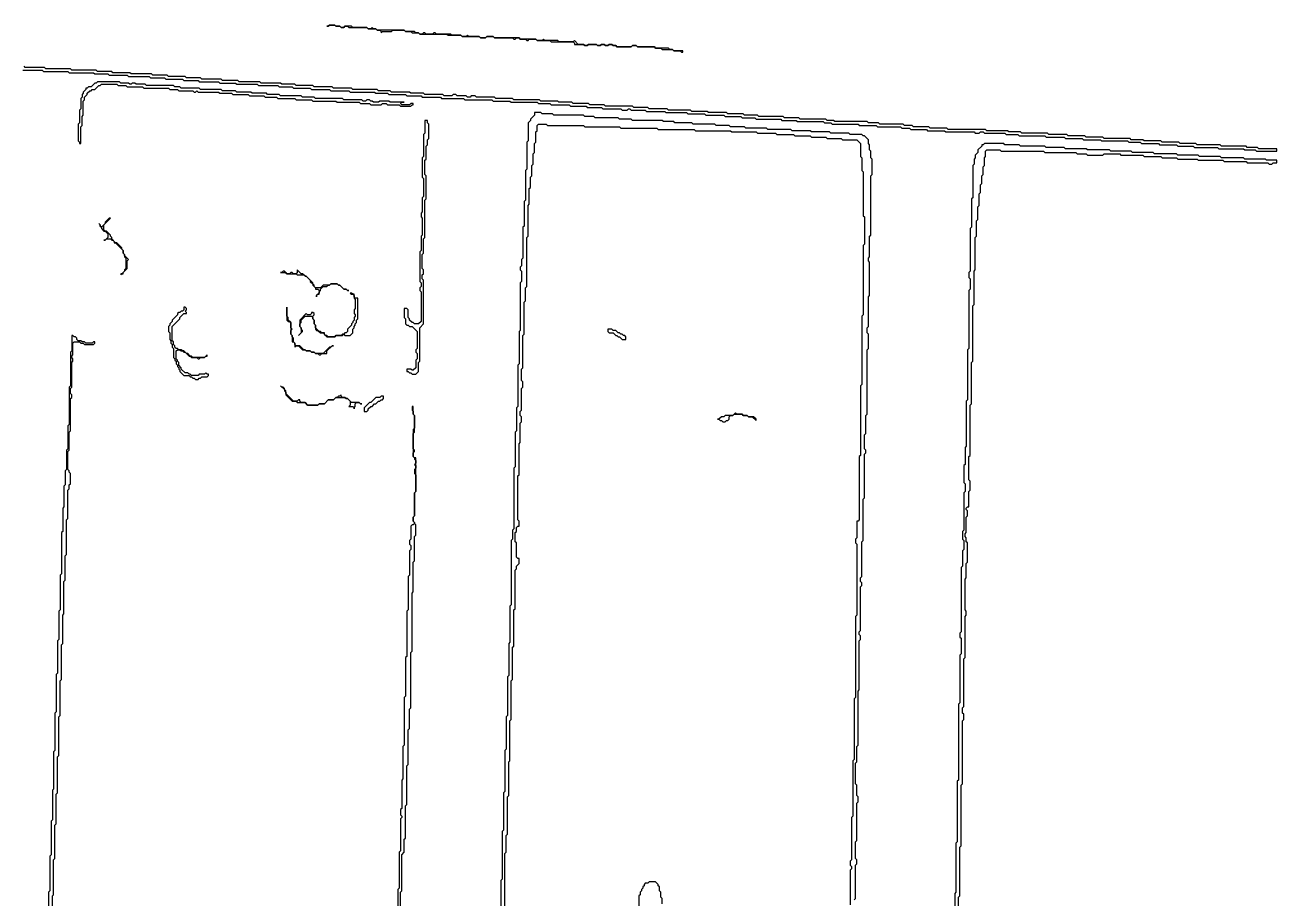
# Model space of a CAD drawing. Header units: metres. Extents: x 0 to 1000, y 0 to 1405.
# Drawn here: x 756.9 to 999.7, y 337.4 to 507 of the extents above; entities that cross this region are included whole.
import ezdxf

# ---------------------------------------------------------------- set-up
doc = ezdxf.new("R2010")
doc.units = ezdxf.units.M

msp = doc.modelspace()

# ---------------------------------------------------------------- linework, layer by layer
for points in [[(816, 507), (815.75, 506.75), (815.5, 506.75), (815.75, 506.75), (816, 507), (817, 507), (817.25, 506.75), (818, 506.75), (818.25, 506.5), (818.75, 506.5), (819, 506.75), (819.5, 506.75), (819.75, 506.5), (823.25, 506.5), (823.5, 506.25), (825, 506.25), (825.25, 506), (825.75, 506), (826, 505.75), (826, 505.5), (826.25, 505.75), (828, 505.75), (828.25, 506), (830.5, 506), (830.75, 505.75), (831.75, 505.75), (832, 505.5), (833.25, 505.5), (833.5, 505.25), (838.75, 505.25), (839, 505), (841.5, 505), (841.75, 504.75), (845, 504.75), (845.25, 504.5), (846.25, 504.5), (846.5, 504.75), (847.75, 504.75), (848, 504.5), (851.5, 504.5), (851.75, 504.25), (852, 504.25), (852.25, 504.5), (852.75, 504.5), (853, 504.25), (854, 504.25), (854.25, 504), (854.5, 504), (854.75, 504.25), (856, 504.25), (856.25, 504), (858.75, 504), (859, 503.75), (863.25, 503.75), (863.5, 503.5), (863.5, 503.25), (865.25, 503.25), (865.5, 503), (866, 503), (866.25, 503.25), (867.75, 503.25), (868, 503), (868.5, 503), (868.75, 503.25), (869.25, 503.25), (869.5, 503), (870, 503), (870.25, 503.25), (870.75, 503.25), (871, 503), (871.5, 503), (871.75, 502.75), (874.5, 502.75), (874.75, 503), (875.5, 503), (875.75, 502.75), (879, 502.75), (879.25, 502.5), (880.25, 502.5), (880.5, 502.25), (882.5, 502.25), (882.75, 502), (884, 502), (884.25, 501.75), (884.5, 501.75), (884.5, 502), (882.75, 502), (882.5, 502.25), (882, 502.25), (881.75, 502.5), (879.25, 502.5), (879, 502.75), (875.75, 502.75), (875.5, 503), (874.75, 503), (874.5, 502.75), (871.75, 502.75), (871.5, 503), (871, 503), (870.75, 503.25), (870.25, 503.25), (870, 503), (869.5, 503), (869.25, 503.25), (868.75, 503.25), (868.5, 503), (868, 503), (867.75, 503.25), (866.25, 503.25), (866, 503), (865.5, 503), (865.25, 503.25), (864.25, 503.25), (863.5, 504), (863.25, 503.75), (860.5, 503.75), (860.25, 504), (857.75, 504), (857.5, 504.25), (857.25, 504), (856.25, 504), (856, 504.25), (853, 504.25), (852.75, 504.5), (848, 504.5), (847.75, 504.75), (846.5, 504.75), (846.25, 504.5), (845.25, 504.5), (845, 504.75), (843, 504.75), (842.75, 505), (842.5, 504.75), (841.75, 504.75), (841.5, 505), (839.75, 505), (839.5, 505.25), (836.75, 505.25), (836.5, 505.5), (836.25, 505.5), (836, 505.25), (834.75, 505.25), (834.5, 505.5), (834.25, 505.5), (834, 505.25), (833.5, 505.25), (833.25, 505.5), (832.75, 505.5), (832.5, 505.75), (830.75, 505.75), (830.5, 506), (825.25, 506), (825, 506.25), (824.5, 506.25), (824.25, 506.5), (824, 506.25), (823.5, 506.25), (823.25, 506.5), (820.5, 506.5), (820.25, 506.75), (819, 506.75), (818.75, 506.5), (818.25, 506.5), (818, 506.75), (817.25, 506.75), (817, 507)], [(771, 496), (770.75, 495.75), (770.5, 495.75), (769.75, 495), (769.25, 495), (769, 494.75), (768.75, 494.75), (768.75, 494.5), (768.25, 494), (768.25, 493.75), (768, 493.5), (768, 493), (767.75, 492.75), (767.75, 490.75), (767.5, 490.5), (767.5, 488), (767.25, 487.75), (767.25, 484.5), (767.5, 484.25), (767.5, 484), (767.75, 484), (767.75, 487.25), (768, 487.5), (768, 489.25), (768.25, 489.5), (768.25, 492.25), (768.5, 492.5), (768.5, 493), (769, 493.5), (769, 493.75), (769.5, 494.25), (769.75, 494.25), (770, 494.5), (770.5, 494.5), (771.25, 495.25), (771.5, 495.25), (771.75, 495.5), (774.75, 495.5), (775, 495.25), (776.5, 495.25), (776.75, 495), (779.75, 495), (780, 494.75), (784.75, 494.75), (785, 494.5), (786.5, 494.5), (786.75, 494.25), (789.5, 494.25), (789.75, 494), (790, 494), (790.25, 494.25), (790.5, 494), (794.5, 494), (794.75, 493.75), (797, 493.75), (797.25, 493.5), (800.25, 493.5), (800.5, 493.25), (803.25, 493.25), (803.5, 493), (805.75, 493), (806, 492.75), (809.25, 492.75), (809.5, 492.5), (812.5, 492.5), (812.75, 492.25), (817.25, 492.25), (817.5, 492), (821.75, 492), (822, 491.75), (823.75, 491.75), (824, 491.5), (826, 491.5), (826.25, 491.75), (827, 491.75), (827.25, 491.5), (829.5, 491.5), (829.75, 491.25), (831.75, 491.25), (832, 491.5), (832.25, 491.5), (832.25, 491.75), (831.75, 491.75), (831.5, 491.5), (830, 491.5), (829.75, 491.75), (830, 492), (830.5, 492), (827.75, 492), (827.5, 492.25), (825.75, 492.25), (825.5, 492), (824.5, 492), (824.25, 492.25), (824, 492.25), (823.75, 492.5), (823.25, 492.5), (823, 492.25), (822.5, 492.25), (822.25, 492.5), (818.75, 492.5), (818.5, 492.75), (813.25, 492.75), (813, 493), (810.75, 493), (810.5, 493.25), (806.5, 493.25), (806.25, 493.5), (804, 493.5), (803.75, 493.75), (801, 493.75), (800.75, 494), (798, 494), (797.75, 494.25), (795.25, 494.25), (795, 494.5), (791, 494.5), (790.75, 494.75), (787.25, 494.75), (787, 495), (786, 495), (785.75, 495.25), (780.5, 495.25), (780.25, 495.5), (778.5, 495.5), (778.25, 495.75), (777.75, 495.75), (777.5, 495.5), (777.25, 495.5), (777, 495.75), (775.5, 495.75), (775.25, 496)], [(834.5, 488.5), (834.5, 486), (834.25, 485.75), (834.25, 481.5), (834, 481.25), (834, 477.5), (834.25, 477.25), (834.25, 473.75), (834, 473.5), (834, 470.75), (833.75, 470.5), (833.75, 469.75), (834, 469.5), (834, 466.25), (833.75, 466), (833.75, 463.25), (833.5, 463), (833.5, 457.25), (833.75, 457), (833.75, 456.25), (833.5, 456), (833.5, 455.5), (833.75, 455.25), (833.75, 449.5), (833.25, 449), (832.5, 449), (832.25, 449.25), (832, 449.25), (831.5, 449.75), (831.5, 450), (831.25, 450.25), (831.25, 451.75), (831, 452), (830.5, 452), (830.5, 450.25), (830.75, 450), (830.75, 449), (831, 448.75), (831.25, 448.75), (831.5, 448.5), (832, 448.5), (833, 447.5), (833, 444.25), (832.75, 444), (832.75, 443.5), (833, 443.25), (833, 442.25), (832.75, 442), (832.75, 440.5), (832.25, 440), (832, 440), (831.75, 440.25), (831, 440.25), (831, 439.75), (831.25, 439.75), (831.5, 439.5), (831.75, 439.5), (832, 439.25), (832.75, 439.25), (833.25, 439.75), (833.25, 441.5), (833.5, 441.75), (833.5, 448.25), (834.25, 449), (834.25, 457.5), (834, 457.75), (834, 458.5), (834.25, 458.75), (834.25, 459.5), (834, 459.75), (834, 462.5), (834.25, 462.75), (834.25, 465.5), (834.5, 465.75), (834.5, 473), (834.75, 473.25), (834.75, 477.75), (834.5, 478), (834.5, 480.75), (834.75, 481), (834.75, 483.5), (835, 483.75), (835, 484.75), (835.25, 485), (835.25, 487.75), (835, 488), (835, 488.5)], [(773.25, 469.5), (772.5, 468.75), (772.5, 468.5), (771.75, 467.75), (771.5, 468), (771.5, 468.25), (771.25, 468.5), (771.5, 468.25), (771.5, 468), (771.75, 467.75), (771.75, 467.5), (772.25, 467), (772.5, 467), (773, 466.5), (773, 465.75), (772.5, 465.25), (772.25, 465.25), (772.5, 465.25), (772.75, 465.5), (773.5, 465.5), (773.75, 465.25), (774, 465.25), (774.25, 465), (774.25, 464.75), (774.5, 464.75), (776, 463.25), (776, 462.75), (776.25, 462.5), (776.25, 462), (776.5, 461.75), (776.5, 459.75), (776.25, 459.5), (776.25, 459.25), (775.75, 458.75), (775.5, 458.75), (775.5, 458.5), (775.75, 458.75), (776, 458.75), (776, 459), (776.75, 459.75), (776.75, 461.25), (777, 461.5), (776.25, 462.25), (776.25, 462.5), (776, 462.75), (776, 463.25), (775.75, 463.5), (775.75, 463.75), (774.75, 464.75), (774.5, 464.75), (773.75, 465.5), (773.75, 465.75), (773.5, 466), (773.5, 466.25), (772.75, 467), (772.5, 467), (772.25, 467.25), (772.25, 468.25), (773.5, 469.5)], [(809.75, 459.5), (809.75, 459), (809.5, 458.75), (809, 458.75), (808.75, 459), (808.5, 459), (808.25, 458.75), (807.75, 458.75), (807.25, 459.25), (807, 459.25), (806.75, 459), (806.5, 459), (807.5, 459), (807.75, 458.75), (809.5, 458.75), (809.75, 458.5), (811, 458.5), (811.25, 458.25), (811.5, 458.25), (812.25, 457.5), (812.25, 457.25), (812.75, 456.75), (812.75, 456.5), (813.25, 456), (813.25, 455.75), (813.75, 455.75), (814, 455.5), (814, 455), (813.5, 454.5), (813.5, 454.25), (813.5, 454.5), (813.75, 454.75), (814, 454.75), (814, 455.25), (814.25, 455.5), (814.25, 455.75), (814.75, 456.25), (815.5, 456.25), (815.75, 456.5), (816, 456.5), (816.25, 456.75), (817.5, 456.75), (817.75, 456.5), (818, 456.5), (818.75, 455.75), (819.25, 455.75), (819.5, 455.5), (819.75, 455.5), (819.5, 455.5), (819.25, 455.75), (818.75, 455.75), (818, 456.5), (817.75, 456.5), (817.5, 456.75), (816.25, 456.75), (816, 456.5), (814.75, 456.5), (814.25, 456), (813.25, 456), (813, 456.25), (813, 456.5), (812.75, 456.75), (812.75, 457), (811.5, 458.25), (811.25, 458.25), (810.75, 458.75), (810.5, 458.75)], [(820, 455), (820.25, 454.75), (820.5, 454.75), (820.75, 454.5), (820.75, 454), (821, 453.75), (821, 452), (820.75, 451.75), (820.75, 451), (821, 450.75), (821, 450.5), (820.75, 450.25), (820.75, 449.75), (820.5, 449.5), (820.5, 449.25), (820.25, 449), (820.25, 448.75), (819.5, 448), (819.5, 447.5), (819.25, 447.25), (819, 447.25), (818.75, 447), (818.5, 447), (818.25, 446.75), (817.25, 446.75), (817, 446.5), (815.75, 446.5), (815.5, 446.75), (815.25, 446.75), (815, 447), (815, 447.25), (814.5, 447.25), (814.25, 447.5), (814, 447.5), (813.25, 448.25), (813.25, 448.75), (813, 449), (813, 449.75), (812.75, 450), (812.75, 450.5), (813, 450.75), (813, 451), (812.75, 451.25), (812.5, 451.25), (812.5, 451), (812.25, 450.75), (811.75, 450.75), (811.5, 451), (810.25, 449.75), (810.25, 448.5), (810.5, 448.25), (810.5, 447.25), (810, 446.75), (810.75, 447.5), (810.75, 447.75), (810.5, 448), (810.5, 448.25), (810.25, 448.5), (810.25, 449), (810.5, 449.25), (810.5, 449.75), (811.25, 450.5), (812.5, 450.5), (812.75, 450.25), (812.75, 450), (813, 449.75), (813, 449), (813.25, 448.75), (813.25, 448), (813.5, 447.75), (813.75, 447.75), (814.25, 447.25), (814.75, 447.25), (815.5, 446.5), (817, 446.5), (817.25, 446.75), (818.5, 446.75), (818.75, 447), (819, 446.75), (820, 446.75), (820.5, 447.25), (820.5, 448), (820.75, 448.25), (820.75, 448.5), (821, 448.75), (821, 449), (821.25, 449.25), (821.25, 449.75), (821.5, 450), (821.5, 454), (821, 454), (820.75, 454.25), (820.75, 454.75), (820.5, 454.75), (820.25, 455)], [(787.75, 452.25), (787.75, 451.75), (787.5, 451.5), (787.25, 451.5), (787, 451.25), (786.75, 451.25), (786.5, 451), (786.5, 450.75), (785.5, 449.75), (785.5, 449.5), (785, 449), (785, 448.75), (784.75, 448.5), (784.75, 447.5), (785, 447.25), (785, 446), (785.25, 445.75), (785.25, 445.25), (785.5, 445), (785.5, 444.5), (785.75, 444.25), (785.75, 442.5), (786, 442.25), (786, 442), (786.25, 441.75), (786.25, 441.25), (786.5, 441), (786.5, 440.75), (786.75, 440.5), (786.75, 440.25), (787, 440), (787, 439.75), (787.75, 439), (788.75, 439), (789, 438.75), (789.25, 438.75), (789.5, 438.5), (789.75, 438.5), (790, 438.25), (790.5, 438.25), (790.75, 438.5), (791, 438.5), (791.25, 438.75), (792.25, 438.75), (792.5, 439), (792.5, 439.25), (792.25, 439.25), (792, 439.5), (791.75, 439.25), (790.75, 439.25), (790.5, 439), (789.25, 439), (789, 439.25), (788.75, 439.25), (788.5, 439.5), (788, 439.5), (787.25, 440.25), (787.25, 440.5), (786.75, 441), (786.75, 441.5), (786.5, 441.75), (786.5, 442), (786.25, 442.25), (786.25, 443.75), (786.5, 444), (787, 444), (787.25, 443.75), (787.5, 443.75), (787.75, 443.5), (788, 443.5), (788.75, 442.75), (789, 442.75), (789.25, 442.5), (790.25, 442.5), (790.5, 442.25), (790.75, 442.25), (791, 442.5), (791.75, 442.5), (792, 442.75), (792.25, 442.75), (792.25, 443), (791.75, 442.5), (789.5, 442.5), (789.25, 442.75), (789, 442.75), (788.5, 443.25), (788.25, 443.25), (787.75, 443.75), (787.5, 443.75), (787.25, 444), (786.75, 444), (786.5, 444.25), (786.25, 444.25), (786, 444.5), (786, 444.75), (785.75, 445), (785.75, 445.5), (785.5, 445.75), (785.5, 448.5), (787, 450), (787, 450.25), (787.75, 451), (788.25, 451), (788.25, 451.25), (788, 451.5), (788.25, 451.75), (788.25, 452), (788, 452.25)], [(807.75, 452.25), (807.75, 449.75), (808, 449.5), (808.25, 449.5), (808.5, 449.25), (808.5, 447), (808.75, 446.75), (808.75, 445.5), (809, 445.5), (809.25, 445.25), (809.25, 444.5), (809.5, 444.75), (810, 444.75), (810.75, 444), (811.25, 444), (811.5, 443.75), (812.25, 443.75), (812.5, 443.5), (813, 443.5), (813.25, 443.25), (813.75, 443.25), (814, 443), (814.25, 443), (814.5, 443.25), (815.5, 443.25), (815.5, 443.75), (816.5, 444.75), (816.75, 444.75), (816.5, 444.75), (816.25, 444.5), (816, 444.5), (814.75, 443.25), (813.25, 443.25), (813, 443.5), (812.5, 443.5), (812.25, 443.75), (811.5, 443.75), (811.25, 444), (811, 444), (810.25, 444.75), (809.5, 444.75), (809.25, 445), (809.25, 445.25), (809, 445.5), (809, 446.25), (808.75, 446.5), (808.75, 446.75), (808.5, 447), (808.5, 447.75), (808.75, 448), (808.5, 448.25), (808.5, 449.25), (808, 449.75), (808, 450.25), (807.75, 450.5)], [(870, 448), (870, 447.5), (870.25, 447.25), (871, 447.25), (871.5, 446.75), (871.75, 446.75), (872, 446.5), (872.25, 446.5), (872.75, 446), (873.5, 446), (873.5, 446.5), (873.25, 446.75), (873, 446.75), (872.75, 447), (872.5, 447), (872.25, 447.25), (872, 447.25), (871.5, 447.75), (871, 447.75), (870.75, 448)], [(806.5, 437), (807.25, 436.25), (807.25, 436), (807.5, 435.75), (807.5, 435.25), (808.75, 434), (809.5, 434), (809.75, 433.75), (811.25, 433.75), (811.75, 433.25), (813.75, 433.25), (814, 433.5), (815, 433.5), (815.75, 434.25), (816.75, 434.25), (817.25, 434.75), (819, 434.75), (819.25, 434.5), (819.5, 434.5), (820, 434), (820, 433.25), (819.75, 433), (820.5, 433), (820.75, 432.75), (820.75, 432.5), (820.75, 432.75), (821, 433), (821, 433.5), (821.25, 433.75), (821.75, 433.75), (822, 433.5), (822.25, 433.5), (822, 433.5), (821.75, 433.75), (820.25, 433.75), (819.5, 434.5), (819.25, 434.5), (819, 434.75), (818.5, 434.75), (818.25, 435), (818.25, 435.25), (818, 435), (817.75, 435), (817.5, 434.75), (817.25, 434.75), (816.75, 434.25), (815.75, 434.25), (815, 433.5), (814, 433.5), (813.75, 433.25), (811.75, 433.25), (811.25, 433.75), (810.5, 433.75), (810.25, 434), (810.25, 434.25), (810, 434.25), (809.75, 434), (809, 434), (807.5, 435.5), (807.5, 436), (807.25, 436.25), (807.25, 436.5), (807, 436.75), (806.75, 436.75)], [(826, 435), (825.75, 434.75), (825, 434.75), (824, 433.75), (823.75, 433.75), (822.75, 432.75), (822.75, 432), (823.25, 432), (823.5, 432.25), (823.5, 432.5), (824, 433), (824.25, 433), (824.75, 433.5), (825, 433.5), (825.5, 434), (825.75, 434), (826, 434.25), (826.25, 434.25), (826.5, 434.5), (826.5, 435)], [(894.75, 431.75), (894.25, 431.25), (892.75, 431.25), (892.5, 431), (892, 431), (891.5, 430.5), (891.25, 430.5), (891.5, 430.5), (891.75, 430.25), (892, 430.25), (892.25, 430), (892.75, 430), (893, 430.25), (893.25, 430.25), (893.5, 430.5), (893.5, 431), (893.75, 431.25), (894.25, 431.25), (894.5, 431.5), (896, 431.5), (896.25, 431.25), (897, 431.25), (897.25, 431), (898, 431), (898.75, 430.25), (898.75, 430.5), (898.25, 431), (897.25, 431), (897, 431.25), (896.25, 431.25), (896, 431.5), (895, 431.5)]]:
    msp.add_lwpolyline(points, close=True)
for points in [[(756.5, 498.25), (760.25, 498.25), (760.5, 498), (765.25, 498), (765.5, 497.75), (770.25, 497.75), (770.5, 497.5), (773, 497.5), (773.25, 497.25), (776.75, 497.25), (777, 497), (781, 497), (781.25, 496.75), (784, 496.75), (784.25, 496.5), (787.5, 496.5), (787.75, 496.25), (790.5, 496.25), (790.75, 496), (794.5, 496), (794.75, 495.75), (797.75, 495.75), (798, 495.5), (802, 495.5), (802.25, 495.25), (806, 495.25), (806.25, 495), (808.75, 495), (809, 494.75), (812.25, 494.75), (812.5, 494.5), (816, 494.5), (816.25, 494.25), (819.75, 494.25), (820, 494), (824.75, 494), (825, 493.75), (827.25, 493.75), (827.5, 493.5), (830.75, 493.5), (831, 493.25), (833.75, 493.25), (834, 493), (837.5, 493), (837.75, 492.75), (842, 492.75), (842.25, 492.5), (847.5, 492.5), (847.75, 492.25), (851, 492.25), (851.25, 492), (856.25, 492), (856.5, 491.75), (858.75, 491.75), (859, 491.5), (862.5, 491.5), (862.75, 491.25), (865.75, 491.25), (866, 491), (868.75, 491), (869, 490.75), (872.5, 490.75), (872.75, 490.5), (873.75, 490.5), (874, 490.75), (874.25, 490.75), (874.5, 490.5), (877.25, 490.5), (877.5, 490.25), (881, 490.25), (881.25, 490), (885.25, 490), (885.5, 489.75), (888.75, 489.75), (889, 489.5), (892.5, 489.5), (892.75, 489.25), (895.75, 489.25), (896, 489), (898.5, 489), (898.75, 488.75), (903.5, 488.75), (903.75, 488.5), (906.5, 488.5), (906.75, 488.25), (911.75, 488.25), (912, 488), (913.25, 488), (913.5, 487.75), (918.5, 487.75), (918.75, 487.5), (922, 487.5), (922.25, 487.25), (926.75, 487.25), (927, 487), (928.5, 487), (928.75, 486.75), (931.75, 486.75), (932, 486.5), (935.25, 486.5), (935.5, 486.25), (941, 486.25), (941.25, 486), (942, 486), (942.25, 486.25), (942.75, 486.25), (943, 486), (947, 486), (947.25, 485.75), (949.5, 485.75), (949.75, 485.5), (954.75, 485.5), (955, 485.25), (958.5, 485.25), (958.75, 485), (962, 485), (962.25, 484.75), (965.5, 484.75), (965.75, 484.5), (970.75, 484.5), (971, 484.25), (973.25, 484.25), (973.5, 484), (976.75, 484), (977, 483.75), (980.25, 483.75), (980.5, 483.5), (983.5, 483.5), (983.75, 483.25), (988.25, 483.25), (988.5, 483), (993.25, 483), (993.5, 482.75), (995.5, 482.75), (995.75, 482.5), (999.75, 482.5), (999.75, 483), (996.25, 483), (996, 483.25), (994, 483.25), (993.75, 483.5), (989, 483.5), (988.75, 483.75), (984.25, 483.75), (984, 484), (981, 484), (980.75, 484.25), (977.5, 484.25), (977.25, 484.5), (974, 484.5), (973.75, 484.75), (971.5, 484.75), (971.25, 485), (966.25, 485), (966, 485.25), (962.75, 485.25), (962.5, 485.5), (959.25, 485.5), (959, 485.75), (955.5, 485.75), (955.25, 486), (950.25, 486), (950, 486.25), (947.75, 486.25), (947.5, 486.5), (943.5, 486.5), (943.25, 486.75), (936, 486.75), (935.75, 487), (932.5, 487), (932.25, 487.25), (929.25, 487.25), (929, 487.5), (927.5, 487.5), (927.25, 487.75), (922.75, 487.75), (922.5, 488), (920.5, 488), (920.25, 488.25), (914, 488.25), (913.75, 488.5), (912.5, 488.5), (912.25, 488.75), (907.25, 488.75), (907, 489), (904.25, 489), (904, 489.25), (899.25, 489.25), (899, 489.5), (896.5, 489.5), (896.25, 489.75), (893.25, 489.75), (893, 490), (889.5, 490), (889.25, 490.25), (886.25, 490.25), (886, 490.5), (881.75, 490.5), (881.5, 490.75), (878, 490.75), (877.75, 491), (875, 491), (874.75, 491.25), (869.5, 491.25), (869.25, 491.5), (866.5, 491.5), (866.25, 491.75), (863.25, 491.75), (863, 492), (860.5, 492), (860.25, 492.25), (857, 492.25), (856.75, 492.5), (851.75, 492.5), (851.5, 492.75), (848.25, 492.75), (848, 493), (844.5, 493), (844.25, 493.25), (843.5, 493.25), (843.25, 493), (842.75, 493), (842.5, 493.25), (840.75, 493.25), (840.5, 493.5), (840, 493.5), (839.75, 493.25), (838.25, 493.25), (838, 493.5), (834.5, 493.5), (834.25, 493.75), (831.75, 493.75), (831.5, 494), (828, 494), (827.75, 494.25), (825.5, 494.25), (825.25, 494.5), (820.5, 494.5), (820.25, 494.75), (816.75, 494.75), (816.5, 495), (813, 495), (812.75, 495.25), (809.5, 495.25), (809.25, 495.5), (806.75, 495.5), (806.5, 495.75), (802.75, 495.75), (802.5, 496), (798.5, 496), (798.25, 496.25), (795.25, 496.25), (795, 496.5), (791.25, 496.5), (791, 496.75), (788.25, 496.75), (788, 497), (784.75, 497), (784.5, 497.25), (781.75, 497.25), (781.5, 497.5), (777.5, 497.5), (777.25, 497.75), (774, 497.75), (773.75, 498), (771, 498), (770.75, 498.25), (766, 498.25), (765.75, 498.5), (761, 498.5), (760.75, 498.75), (757, 498.75), (756.75, 499)], [(917.75, 337.25), (918, 337.5), (918, 344), (918.25, 344.25), (918.25, 345), (918, 345.25), (918, 348.5), (918.25, 348.75), (918.25, 356), (918.5, 356.25), (918.5, 357.25), (918.25, 357.5), (918.25, 359.5), (918, 359.75), (918, 363.75), (918.25, 364), (918.25, 367), (918.5, 367.25), (918.5, 377.75), (918.75, 378), (918.75, 387.5), (919, 387.75), (919, 388.5), (918.75, 388.75), (918.75, 389.25), (919, 389.5), (919, 398), (919.25, 398.25), (919.25, 398.75), (919, 399), (919, 399.75), (919.25, 400), (919.25, 406.75), (919.5, 407), (919.5, 415), (919.75, 415.25), (919.75, 423.75), (920, 424), (920, 424.5), (919.75, 424.75), (919.75, 427.5), (920, 427.75), (920, 431.25), (920.25, 431.5), (920.25, 444), (920.5, 444.25), (920.5, 447), (920.25, 447.25), (920.25, 448.25), (920.5, 448.5), (920.5, 454.25), (920.75, 454.5), (920.75, 461), (920.5, 461.25), (920.5, 461.75), (920.75, 462), (920.75, 466), (921, 466.25), (921, 477.75), (921.25, 478), (921.25, 481), (921, 481.25), (921, 482.5), (920.75, 482.75), (920.75, 483.75), (920.5, 484), (920.5, 484.75), (919.75, 485.5), (919.5, 485.5), (919.25, 485.75), (917, 485.75), (916.75, 486), (913.25, 486), (913, 486.25), (909.5, 486.25), (909.25, 486.5), (905.75, 486.5), (905.5, 486.75), (901, 486.75), (900.75, 487), (896.75, 487), (896.5, 487.25), (893.75, 487.25), (893.5, 487.5), (891, 487.5), (890.75, 487.75), (886.5, 487.75), (886.25, 488), (883, 488), (882.75, 488.25), (880.75, 488.25), (880.5, 488.5), (874.75, 488.5), (874.5, 488.75), (872.25, 488.75), (872, 489), (867.5, 489), (867.25, 489.25), (865.5, 489.25), (865.25, 489.5), (859.5, 489.5), (859.25, 489.75), (857.25, 489.75), (857, 490), (855.75, 490), (855.75, 489.5), (855, 488.75), (855, 488.5), (854.5, 488), (854.5, 484.5), (854.25, 484.25), (854.25, 479), (854, 478.75), (854, 473), (853.75, 472.75), (853.75, 468), (853.5, 467.75), (853.5, 461.75), (853.25, 461.5), (853.25, 460.25), (853, 460), (853, 459.5), (853.25, 459.25), (853.25, 457.25), (853, 457), (853, 447.75), (852.75, 447.5), (852.75, 441.25), (852.5, 441), (852.5, 433), (852.25, 432.75), (852.25, 428.25), (852, 428), (852, 421.25), (851.75, 421), (851.75, 409.25), (851.5, 409), (851.5, 407.25), (851.25, 407), (851.25, 394.5), (851, 394.25), (851, 387.25), (850.75, 387), (850.75, 380.75), (850.5, 380.5), (850.5, 373), (850.25, 372.75), (850.25, 366.5), (850, 366.25), (850, 358.25), (849.75, 358), (849.75, 350.75), (849.5, 350.5), (849.5, 341.25), (849.25, 341), (849.25, 334.5)], [(850, 333.75), (850, 346.25), (850.25, 346.5), (850.25, 349.75), (850.5, 350), (850.5, 357.25), (850.75, 357.5), (850.75, 364), (851, 364.25), (851, 372), (851.25, 372.25), (851.25, 379.75), (851.5, 380), (851.5, 386.25), (851.75, 386.5), (851.75, 393.5), (852, 393.75), (852, 401.25), (852.25, 401.5), (852.25, 402), (852.75, 402.5), (852.75, 403.5), (852.5, 403.5), (852.25, 403.75), (852.25, 406.5), (852, 406.75), (852, 408.5), (852.25, 408.75), (852.25, 409.5), (852.5, 409.75), (852.75, 409.75), (852.75, 410.75), (852.5, 411), (852.5, 419.5), (852.75, 419.75), (852.75, 425.75), (853, 426), (853, 429.75), (853.25, 430), (853.25, 431), (853, 431.25), (853, 432), (853.25, 432.25), (853.25, 436.5), (853.5, 436.75), (853.5, 437.75), (853.25, 438), (853.25, 440.25), (853.5, 440.5), (853.5, 446.75), (853.75, 447), (853.75, 453.25), (854, 453.5), (854, 456), (854.25, 456.25), (854.25, 465.75), (854.5, 466), (854.5, 472), (854.75, 472.25), (854.75, 475.25), (855, 475.5), (855, 477.5), (855.25, 477.75), (855.25, 479.75), (855.5, 480), (855.5, 482), (855.75, 482.25), (855.75, 484), (856, 484.25), (856, 486.25), (856.25, 486.5), (856.25, 487.5), (856.5, 487.75), (858, 487.75), (858.25, 487.5), (865.25, 487.5), (865.5, 487.25), (872.25, 487.25), (872.5, 487), (879.5, 487), (879.75, 486.75), (886.75, 486.75), (887, 486.5), (893.75, 486.5), (894, 486.25), (898.75, 486.25), (899, 486), (902.5, 486), (902.75, 485.75), (906, 485.75), (906.25, 485.5), (909.25, 485.5), (909.5, 485.25), (912.25, 485.25), (912.5, 485), (915.25, 485), (915.5, 484.75), (918.25, 484.75), (919, 484), (919, 481.5), (919.25, 481.25), (919.25, 478.75), (919.5, 478.5), (919.5, 470), (919.75, 469.75), (919.75, 464.5), (919.5, 464.25), (919.5, 450.75), (919.25, 450.5), (919.25, 437.25), (919, 437), (919, 423.5), (918.75, 423.25), (918.75, 411), (918.5, 410.75), (918.25, 410.75), (918.25, 407.5), (918, 407.25), (918, 406.5), (918.25, 406.25), (918.25, 392.5), (918, 392.25), (918, 376.5), (917.75, 376.25), (917.75, 364.5), (917.5, 364.25), (917.5, 353.5), (917.25, 353.25), (917.25, 345), (917, 344.75), (917, 344), (917.25, 343.75), (917.25, 343.25), (917, 343), (917, 336.25)], [(938, 328.5), (938, 337.75), (938.25, 338), (938.25, 347.5), (938.5, 347.75), (938.5, 359.5), (938.75, 359.75), (938.75, 372), (939, 372.25), (939, 373.25), (938.75, 373.5), (938.75, 374.5), (939, 374.75), (939, 384), (939.25, 384.25), (939.25, 392.25), (939.5, 392.5), (939.5, 393.25), (939.25, 393.5), (939.25, 399.5), (939.5, 399.75), (939.5, 402.5), (939.75, 402.75), (939.75, 406.5), (939.5, 406.75), (939.5, 407.5), (939.25, 407.75), (939.25, 408.25), (939.5, 408.5), (939.5, 411.5), (939.75, 411.75), (939.75, 412.75), (939.5, 413), (939.5, 413.25), (939.75, 413.5), (940, 413.5), (940, 416.5), (940.25, 416.75), (940.25, 418.5), (940, 418.75), (940, 423.25), (940.25, 423.5), (940.25, 433.25), (940.5, 433.5), (940.5, 441.5), (940.75, 441.75), (940.75, 452.5), (941, 452.75), (941, 459.25), (941.25, 459.5), (941.25, 465.75), (941.5, 466), (941.5, 469), (941.75, 469.25), (941.75, 471.75), (942, 472), (942, 474.25), (942.25, 474.5), (942.25, 476), (942.5, 476.25), (942.5, 477.75), (942.75, 478), (942.75, 479.5), (943, 479.75), (943, 481.25), (943.25, 481.5), (943.25, 482.5), (943.5, 482.75), (946, 482.75), (946.25, 482.5), (954.5, 482.5), (954.75, 482.25), (960.75, 482.25), (961, 482), (962.75, 482), (963, 481.75), (966, 481.75), (966.25, 482), (969.25, 482), (969.5, 481.75), (973.75, 481.75), (974, 481.5), (977.25, 481.5), (977.5, 481.25), (980.25, 481.25), (980.5, 481), (984.25, 481), (984.5, 480.75), (989.25, 480.75), (989.5, 480.5), (993.75, 480.5), (994, 480.25), (998, 480.25), (998.25, 480), (998.75, 480), (999, 480.25), (999.75, 480.25), (999.75, 480.75), (997.75, 480.75), (997.5, 481), (993.5, 481), (993.25, 481.25), (989, 481.25), (988.75, 481.5), (984.75, 481.5), (984.5, 481.75), (980.5, 481.75), (980.25, 482), (976, 482), (975.75, 482.25), (971.75, 482.25), (971.5, 482.5), (967.5, 482.5), (967.25, 482.75), (963, 482.75), (962.75, 483), (958.75, 483), (958.5, 483.25), (955, 483.25), (954.75, 483.5), (950, 483.5), (949.75, 483.75), (947, 483.75), (946.75, 484), (943, 484), (942.75, 483.75), (942.5, 483.75), (942.5, 483.5), (941.75, 482.75), (941.75, 482.25), (941.25, 481.75), (941.25, 481.25), (941, 481), (941, 480), (940.75, 479.75), (940.75, 473.5), (940.5, 473.25), (940.5, 467.75), (940.25, 467.5), (940.25, 459.25), (940, 459), (940, 458), (940.25, 457.75), (940.25, 455.75), (940, 455.5), (940, 444.25), (939.75, 444), (939.75, 434.25), (939.5, 434), (939.5, 425.25), (939.25, 425), (939.25, 421.75), (939, 421.5), (939, 418.25), (939.25, 418), (939.25, 416.5), (939, 416.25), (939, 409), (938.75, 408.75), (938.75, 407.25), (939, 407), (939, 405.25), (938.75, 405), (938.75, 402), (938.5, 401.75), (938.5, 389.25), (938.25, 389), (938.25, 388.25), (938.5, 388), (938.5, 385), (938.25, 384.75), (938.25, 375.5), (938, 375.25), (938, 360.5), (937.75, 360.25), (937.75, 348.5), (937.5, 348.25), (937.5, 338.75), (937.25, 338.5), (937.25, 329.25)], [(762.25, 332.25), (762.25, 338), (762.5, 338.25), (762.5, 345), (762.75, 345.25), (762.75, 351.75), (763, 352), (763, 357.75), (763.25, 358), (763.25, 365), (763.5, 365.25), (763.5, 372.75), (763.75, 373), (763.75, 379.75), (764, 380), (764, 386.75), (764.25, 387), (764.25, 392.5), (764.5, 392.75), (764.5, 399), (764.75, 399.25), (764.75, 404), (765, 404.25), (765, 411), (765.25, 411.25), (765.25, 416.75), (765.5, 417), (765.5, 417.75), (765.75, 418), (765.75, 420), (765.5, 420.25), (765.5, 420.5), (765.25, 420.75), (765.25, 424.25), (765.5, 424.5), (765.5, 428), (765.75, 428.25), (765.75, 434.5), (766, 434.75), (766, 435.25), (765.75, 435.5), (765.75, 436.5), (766, 436.75), (766, 441.5), (766.25, 441.75), (766.25, 442.25), (766, 442.5), (766, 442.75), (766.25, 443), (766.25, 445.25), (766.5, 445.5), (767.5, 445.5), (767.75, 445.25), (768.25, 445.25), (768.5, 445), (770.25, 445), (770.5, 445.25), (770.5, 445.5), (770.25, 445.5), (770, 445.25), (768.75, 445.25), (768.5, 445.5), (768, 445.5), (767.75, 445.75), (767.25, 445.75), (767, 446), (767, 446.25), (766.75, 446.5), (766.5, 446.5), (766.25, 446.75), (766, 446.75), (766, 443.75), (765.75, 443.5), (765.75, 437), (765.5, 436.75), (765.5, 429.5), (765.25, 429.25), (765.25, 424.75), (765, 424.5), (765, 420.75), (764.75, 420.5), (764.75, 417.75), (764.5, 417.5), (764.5, 413.5), (764.25, 413.25), (764.25, 408.75), (764, 408.5), (764, 400.5), (763.75, 400.25), (763.75, 393.5), (763.5, 393.25), (763.5, 387.75), (763.25, 387.5), (763.25, 381.25), (763, 381), (763, 373.75), (762.75, 373.5), (762.75, 366.25), (762.5, 366), (762.5, 358.75), (762.25, 358.5), (762.25, 352.75), (762, 352.5), (762, 346), (761.75, 345.75), (761.75, 339), (761.5, 338.75), (761.5, 333.75)], [(829.75, 332), (829.75, 338.75), (830, 339), (830, 346), (830.5, 346.5), (830.5, 349), (830.75, 349.25), (830.75, 355.5), (831, 355.75), (831, 363.25), (831.25, 363.5), (831.25, 370.25), (831.5, 370.5), (831.5, 374.25), (831.75, 374.5), (831.75, 385.25), (832, 385.5), (832, 396.75), (832.25, 397), (832.25, 402.75), (832.5, 403), (832.5, 407.75), (832.75, 408), (832.75, 410), (832.5, 410.25), (832.5, 410.5), (832.25, 410.75), (832.25, 411.5), (832.5, 411.75), (832.5, 416.25), (832.75, 416.5), (832.75, 423), (832.5, 423), (832.25, 423.25), (832.25, 424), (832.5, 424.25), (832.5, 424.5), (832.25, 424.75), (832.25, 427.75), (832.5, 428), (832.5, 431.25), (832.25, 431.5), (832.25, 433), (832, 433), (832, 432.25), (832.25, 432), (832.25, 431.5), (832.5, 431.25), (832.5, 428.75), (832.25, 428.5), (832.25, 423.25), (832.5, 423), (832.5, 422.75), (832.75, 422.5), (832.75, 422), (832.5, 421.75), (832.75, 421.5), (832.75, 421), (832.5, 420.75), (832.5, 420), (832.75, 419.75), (832.75, 416.5), (832.5, 416.25), (832.5, 411.75), (832.25, 411.5), (832.25, 410.75), (832.5, 410.5), (832.5, 410.25), (832.25, 410), (832, 410), (831.75, 409.75), (831.75, 407.25), (831.5, 407), (831.5, 406.25), (831.75, 406), (831.75, 405.25), (831.5, 405), (831.5, 400.25), (831.25, 400), (831.25, 393.5), (831, 393.25), (831, 384.5), (830.75, 384.25), (830.75, 376.75), (830.5, 376.5), (830.5, 367.25), (830.25, 367), (830.25, 360.75), (830, 360.5), (830, 355), (829.75, 354.75), (829.75, 353.75), (830, 353.5), (830, 353.25), (829.75, 353), (829.75, 346.75), (829.5, 346.5), (829.5, 339.5), (829.25, 339.25), (829.25, 333)], [(880.5, 336.5), (880.5, 337.5), (880.25, 337.75), (880.25, 338.75), (880, 339), (880, 339.75), (879.75, 340), (879.75, 340.25), (879.25, 340.75), (878, 340.75), (877.75, 340.5), (877.25, 340.5), (877, 340.25), (877, 340), (876.75, 339.75), (876.75, 339.5), (876.5, 339.25), (876.5, 339), (876.25, 338.75), (876.25, 338.25), (876, 338), (876, 335.25)]]:
    msp.add_lwpolyline(points)

doc.saveas('drawing.dxf')
